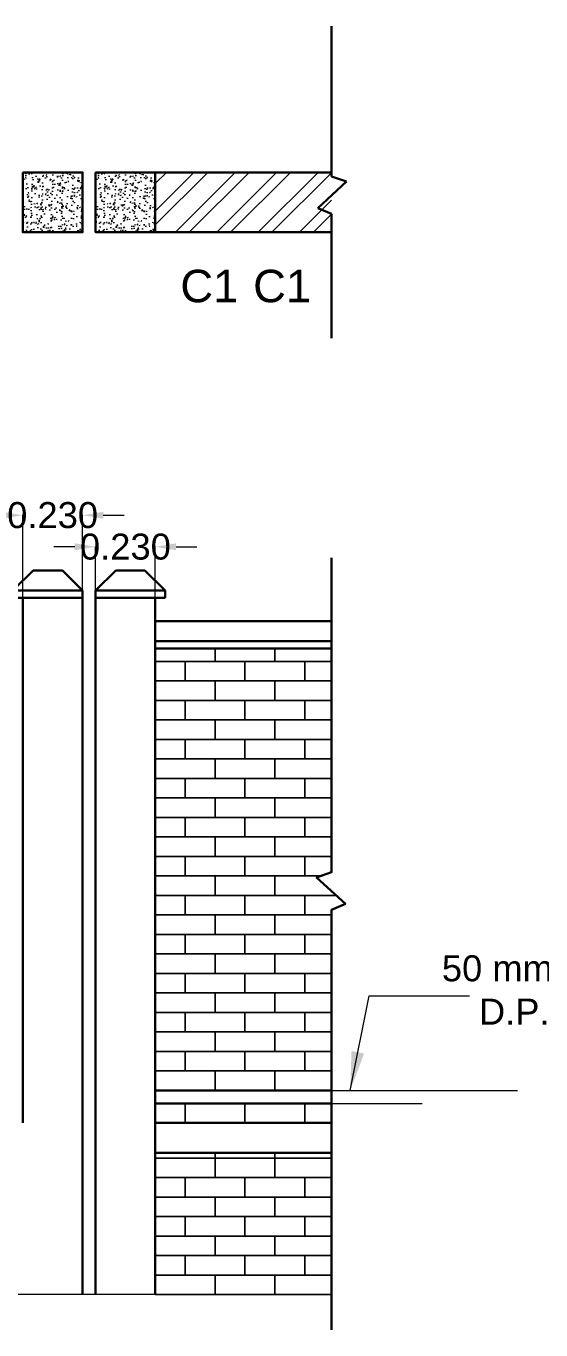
# Model space of a CAD drawing. Header units: millimetres. Extents: x 3614 to 12428, y -844 to 6844.
# Drawn here: x 5720.31 to 5722.29, y -789.63 to -784.62 of the extents above; entities that cross this region are included whole.
import ezdxf

# ---------------------------------------------------------------- set-up
doc = ezdxf.new("R2010")
doc.units = ezdxf.units.MM
doc.header["$LTSCALE"] = 40
doc.header["$MEASUREMENT"] = 0
doc.header["$PDMODE"] = 32
doc.header["$PDSIZE"] = 0.02
doc.linetypes.add('ACAD_ISO02W100', pattern=[15, 12, -3])
doc.linetypes.add('DASHED', pattern=[0.75, 0.5, -0.25])
doc.layers.get('Defpoints').update_dxf_attribs({"linetype": 'CONTINUOUS', "lineweight": 20})
for name, color, linetype, lineweight in [('brick Hatch', 30, 'CONTINUOUS', 13), ('Col-Hatch', 254, 'CONTINUOUS', 13), ('Dim', 220, 'CONTINUOUS', 15), ('DPC', 6, 'DASHED', 20), ('TEXT', 7, 'CONTINUOUS', 20), ('Wall', 7, 'CONTINUOUS', 30), ('Window-Wall', 7, 'CONTINUOUS', 18)]:
    doc.layers.add(name, color=color, linetype=linetype, lineweight=lineweight)
doc.layers.add('Iel-refe', color=50, linetype='CONTINUOUS')
doc.styles.add('DIM', font='arial.ttf')
doc.styles.add('dim-stylus bt', font='arial.ttf')
doc.styles.add('Tabrej', font='GOTHIC.TTF')
doc.dimstyles.new('DIMEN', dxfattribs={"dimtxt": 0.2, "dimasz": 0.25, "dimexe": 0.18, "dimexo": 0.0625, "dimgap": 0.09, "dimtad": 0, "dimdec": 3, "dimzin": 0, "dimdsep": 46, "dimtxsty": 'Tabrej', "dimcen": 0, "dimclrd": 256, "dimclre": 256, "dimclrt": 7, "dimadec": 0, "dimazin": 0, "dimtfac": 1, "dimtdec": 3, "dimtofl": 0, "dimtmove": 0, "dimatfit": 1, "dimfxl": 0, "dimtolj": 1, "dimtzin": 0, "dimlwd": -1, "dimlwe": -1, "dimarcsym": 0})
doc.dimstyles.new('Tabrej', dxfattribs={"dimtxt": 0.5, "dimasz": 0.45, "dimexe": 0.18, "dimexo": 0.0625, "dimgap": 0.09, "dimtad": 0, "dimdec": 3, "dimzin": 0, "dimdsep": 46, "dimtxsty": 'Tabrej', "dimcen": 0, "dimclrd": 256, "dimclre": 256, "dimclrt": 7, "dimaunit": 1, "dimadec": 3, "dimazin": 0, "dimtfac": 1, "dimtdec": 3, "dimtofl": 0, "dimtmove": 0, "dimatfit": 3, "dimfxl": 0, "dimtolj": 1, "dimtzin": 0, "dimlwd": -1, "dimlwe": -1, "dimarcsym": 0})

# ---------------------------------------------------------------- blocks, each defined once
blk = doc.blocks.new('ghg')
at = {"layer": 'Wall'}
for p, q in [((3612738.5, 944624.3), (3612816, 944701.8)), ((3612928.5, 944701.8), (3612816, 944701.8)), ((3613006, 944624.3), (3612928.5, 944701.8)), ((3613056, 944624.3), (3613133.5, 944701.8)), ((3613133.5, 944701.8), (3613246, 944701.8)), ((3613323.5, 944624.3), (3613246, 944701.8)), ((3613006, 944624.3), (3612738.5, 944624.3)), ((3612738.5, 944596.8), (3612738.5, 944624.3)), ((3613006, 944596.8), (3612738.5, 944596.8)), ((3612776, 942576.8), (3612776, 944596.8)), ((3613006, 942576.8), (3613006, 944624.8)), ((3613056, 942576.8), (3613056, 944624.8)), ((3613056, 944624.3), (3613323.5, 944624.3)), ((3613056, 944596.8), (3613323.5, 944596.8)), ((3613286, 942576.8), (3613286, 944596.8)), ((3613323.5, 944596.8), (3613323.5, 944624.3))]:
    blk.add_line(p, q, dxfattribs=at)
blk = doc.blocks.new('*D395')
at = {"layer": 'Defpoints', "color": 0, "ltscale": 0.05, "transparency": 16777216}
for p in [(5720.529, -786.5005), (5720.299, -786.9076), (5720.529, -786.9076)]:
    blk.add_point(p, dxfattribs=at)
at = {"layer": 'Dim', "ltscale": 0.05, "transparency": 16777216}
for p, q in [((5720.219, -786.5005), (5720.139, -786.5005)), ((5720.299, -786.9066), (5720.299, -786.4995)), ((5720.529, -786.9066), (5720.529, -786.4995)), ((5720.609, -786.5005), (5720.689, -786.5005))]:
    blk.add_line(p, q, dxfattribs=at)
for points in [[(5720.219, -786.4871), (5720.219, -786.5138), (5720.299, -786.5005)], [(5720.609, -786.4871), (5720.609, -786.5138), (5720.529, -786.5005)]]:
    blk.add_solid(points, dxfattribs=at)
at = {"layer": 'Dim', "color": 7, "ltscale": 0.05, "transparency": 16777216, "insert": (5720.414, -786.5005), "char_height": 0.1, "attachment_point": 5, "style": 'DIM'}
blk.add_mtext('\\A1;0.230', dxfattribs=at)
blk = doc.blocks.new('*D396')
at = {"layer": 'Defpoints', "color": 0, "ltscale": 0.05, "transparency": 16777216}
for p in [(5720.809, -786.6217), (5720.579, -786.9076), (5720.809, -786.9076)]:
    blk.add_point(p, dxfattribs=at)
at = {"layer": 'Dim', "ltscale": 0.05, "transparency": 16777216}
for p, q in [((5720.499, -786.6217), (5720.419, -786.6217)), ((5720.579, -786.9066), (5720.579, -786.6207)), ((5720.809, -786.9066), (5720.809, -786.6207)), ((5720.889, -786.6217), (5720.969, -786.6217))]:
    blk.add_line(p, q, dxfattribs=at)
for points in [[(5720.499, -786.6084), (5720.499, -786.635), (5720.579, -786.6217)], [(5720.889, -786.6084), (5720.889, -786.635), (5720.809, -786.6217)]]:
    blk.add_solid(points, dxfattribs=at)
at = {"layer": 'Dim', "color": 7, "ltscale": 0.05, "transparency": 16777216, "insert": (5720.694, -786.6217), "char_height": 0.1, "attachment_point": 5, "style": 'DIM'}
blk.add_mtext('\\A1;0.230', dxfattribs=at)

msp = doc.modelspace()

# ---------------------------------------------------------------- hatches: boundary and pattern name
at = {"layer": 'brick Hatch'}
h = msp.add_hatch(dxfattribs=at)
h.set_pattern_fill('ANSI32', color=256, scale=0.3, style=0)
h.set_pattern_definition([(45, (4931.63909, -119.06255), (-0.079549513, 0.079549513), []), (45, (4931.69212, -119.06255), (-0.079549513, 0.079549513), [])])
h.paths.add_polyline_path([(5721.4868, -785.412), (5721.4868, -785.182), (5720.809, -785.182), (5720.809, -785.412)])
at = {"layer": 'Col-Hatch'}
h = msp.add_hatch(dxfattribs=at)
h.set_pattern_fill('AR-CONC', color=256, scale=0.0003, style=0)
h.set_pattern_definition([(50, (3247.225857, 828.404734), (0.0546554007, -0.00478172566), [0.005715, -0.062865]), (355, (3247.22586, 828.404734), (-0.0105728478, 0.0573169929), [0.004572, -0.050292]), (100.451, (3247.23041, 828.404335), (0.0440827505, 0.05253500635), [0.004857, -0.053427]), (46.1842, (3247.22586, 828.419974), (0.0813237123, -0.0126126984), [0.0085725, -0.0942975]), (96.6356, (3247.232634, 828.41892), (0.0712212703, 0.0742276668), [0.0072855, -0.0801405]), (351.184, (3247.22586, 828.41997), (0.0712213818, 0.0742275354), [0.006858, -0.075438]), (21, (3247.233477, 828.416164), (0.04548446395, -0.03067965556), [0.005715, -0.062865]), (326, (3247.23348, 828.416164), (0.0185406085, 0.0552563898), [0.004572, -0.050292]), (71.4514, (3247.23727, 828.413607), (0.0640249472, 0.0245768573), [0.004857, -0.053427]), (37.5, (3247.225857, 828.404734), (0.00092658098, 0.02536651166), [0, -0.0496824, 0, -0.051054, 0, -0.0504825]), (7.5, (3247.225857, 828.404734), (0.02004589875, 0.03005417245), [0, -0.0291084, 0, -0.0485394, 0, -0.0192405]), (327.5, (3247.208865, 828.404734), (0.04067717855, -0.0017186232), [0, -0.01905, 0, -0.059436, 0, -0.078867]), (317.5, (3247.201245, 828.404734), (0.0444387544, 0.0076279473), [0, -0.024765, 0, -0.0394716, 0, -0.056007])])
h.paths.add_polyline_path([(5720.299, -785.412), (5720.529, -785.412), (5720.529, -785.182), (5720.299, -785.182)])
h = msp.add_hatch(dxfattribs=at)
h.set_pattern_fill('AR-CONC', color=256, scale=0.0003, style=0)
h.set_pattern_definition([(50, (3247.505857, 828.404734), (0.0546554007, -0.00478172566), [0.005715, -0.062865]), (355, (3247.50586, 828.404734), (-0.0105728478, 0.0573169929), [0.004572, -0.050292]), (100.451, (3247.51041, 828.404335), (0.0440827505, 0.05253500635), [0.004857, -0.053427]), (46.1842, (3247.50586, 828.419974), (0.0813237123, -0.0126126984), [0.0085725, -0.0942975]), (96.6356, (3247.512634, 828.41892), (0.0712212703, 0.0742276668), [0.0072855, -0.0801405]), (351.184, (3247.50586, 828.41997), (0.0712213818, 0.0742275354), [0.006858, -0.075438]), (21, (3247.513477, 828.416164), (0.04548446395, -0.03067965556), [0.005715, -0.062865]), (326, (3247.51348, 828.416164), (0.0185406085, 0.0552563898), [0.004572, -0.050292]), (71.4514, (3247.51727, 828.413607), (0.0640249472, 0.0245768573), [0.004857, -0.053427]), (37.5, (3247.505857, 828.404734), (0.00092658098, 0.02536651166), [0, -0.0496824, 0, -0.051054, 0, -0.0504825]), (7.5, (3247.505857, 828.404734), (0.02004589875, 0.03005417245), [0, -0.0291084, 0, -0.0485394, 0, -0.0192405]), (327.5, (3247.488865, 828.404734), (0.04067717855, -0.0017186232), [0, -0.01905, 0, -0.059436, 0, -0.078867]), (317.5, (3247.481245, 828.404734), (0.0444387544, 0.0076279473), [0, -0.024765, 0, -0.0394716, 0, -0.056007])])
h.paths.add_polyline_path([(5720.579, -785.412), (5720.809, -785.412), (5720.809, -785.182), (5720.579, -785.182)])

# ---------------------------------------------------------------- linework, layer by layer
at = {"layer": 'brick Hatch'}
msp.add_line((5721.4868, -788.7126), (5720.809, -788.7126), dxfattribs=at)
for points in [[(5720.809, -787.0126), (5720.809, -787.0626), (5721.039, -787.0626), (5721.039, -787.0126)], [(5721.039, -787.0126), (5721.039, -787.0626), (5721.269, -787.0626), (5721.269, -787.0126)], [(5721.269, -787.0126), (5721.269, -787.0626), (5721.4868, -787.0626)], [(5720.809, -787.1376), (5720.924, -787.1376), (5720.924, -787.0626), (5720.809, -787.0626)], [(5721.4868, -787.0626), (5721.384, -787.0626), (5721.384, -787.1376), (5721.4868, -787.1376)], [(5721.4868, -787.1376), (5721.269, -787.1376), (5721.269, -787.2126), (5721.4868, -787.2126)], [(5720.809, -787.2876), (5720.924, -787.2876), (5720.924, -787.2126), (5720.809, -787.2126)], [(5721.4868, -787.2126), (5721.384, -787.2126), (5721.384, -787.2876), (5721.4868, -787.2876)], [(5721.4868, -787.2876), (5721.269, -787.2876), (5721.269, -787.3626), (5721.4868, -787.3626)], [(5720.809, -787.4376), (5720.924, -787.4376), (5720.924, -787.3626), (5720.809, -787.3626)], [(5721.4868, -787.3626), (5721.384, -787.3626), (5721.384, -787.4376), (5721.4868, -787.4376)], [(5721.4868, -787.4376), (5721.269, -787.4376), (5721.269, -787.5126), (5721.4868, -787.5126)], [(5720.809, -787.5876), (5720.924, -787.5876), (5720.924, -787.5126), (5720.809, -787.5126)], [(5721.4868, -787.5126), (5721.384, -787.5126), (5721.384, -787.5876), (5721.4868, -787.5876)], [(5721.4868, -787.5876), (5721.269, -787.5876), (5721.269, -787.6626), (5721.4868, -787.6626)], [(5720.809, -787.7376), (5720.924, -787.7376), (5720.924, -787.6626), (5720.809, -787.6626)], [(5721.4868, -787.6626), (5721.384, -787.6626), (5721.384, -787.7376), (5721.4868, -787.7376)], [(5721.4868, -787.7376), (5721.269, -787.7376), (5721.269, -787.8126), (5721.4868, -787.8126)], [(5720.809, -787.8876), (5720.924, -787.8876), (5720.924, -787.8126), (5720.809, -787.8126)], [(5721.4868, -787.8126), (5721.384, -787.8126), (5721.384, -787.8876), (5721.4464, -787.8876)], [(5721.4464, -787.8876), (5721.269, -787.8876), (5721.269, -787.9626), (5721.499, -787.9626), (5721.499, -787.9577)], [(5720.809, -788.0376), (5720.924, -788.0376), (5720.924, -787.9626), (5720.809, -787.9626)], [(5721.5044, -787.9626), (5721.384, -787.9626), (5721.384, -788.0376), (5721.4868, -788.0376)], [(5721.499, -787.9577), (5721.499, -787.9626), (5721.5044, -787.9626)], [(5721.4868, -788.0376), (5721.269, -788.0376), (5721.269, -788.1126), (5721.4868, -788.1126)], [(5720.809, -788.1876), (5720.924, -788.1876), (5720.924, -788.1126), (5720.809, -788.1126)], [(5721.4868, -788.1126), (5721.384, -788.1126), (5721.384, -788.1876), (5721.4868, -788.1876)], [(5721.4868, -788.1876), (5721.269, -788.1876), (5721.269, -788.2626), (5721.4868, -788.2626)], [(5720.809, -788.3376), (5720.924, -788.3376), (5720.924, -788.2626), (5720.809, -788.2626)], [(5721.4868, -788.2626), (5721.384, -788.2626), (5721.384, -788.3376), (5721.4868, -788.3376)], [(5721.4868, -788.3376), (5721.269, -788.3376), (5721.269, -788.4126), (5721.4868, -788.4126)], [(5720.809, -788.4876), (5720.924, -788.4876), (5720.924, -788.4126), (5720.809, -788.4126)], [(5721.4868, -788.4126), (5721.384, -788.4126), (5721.384, -788.4876), (5721.4868, -788.4876)], [(5721.4868, -788.4876), (5721.269, -788.4876), (5721.269, -788.5626), (5721.4868, -788.5626)], [(5720.809, -788.6376), (5720.924, -788.6376), (5720.924, -788.5626), (5720.809, -788.5626)], [(5721.4868, -788.5626), (5721.384, -788.5626), (5721.384, -788.6376), (5721.4868, -788.6376)], [(5721.4868, -788.6376), (5721.269, -788.6376), (5721.269, -788.7126), (5721.4868, -788.7126)], [(5720.809, -788.8376), (5720.924, -788.8376), (5720.924, -788.7626), (5720.809, -788.7626)], [(5721.4868, -788.7626), (5721.384, -788.7626), (5721.384, -788.8376), (5721.4868, -788.8376)], [(5720.809, -788.9526), (5720.809, -788.9726), (5721.039, -788.9726), (5721.039, -788.9526)], [(5721.039, -788.9526), (5721.039, -788.9726), (5721.269, -788.9726), (5721.269, -788.9526)], [(5721.269, -788.9526), (5721.269, -788.9726), (5721.4868, -788.9726)], [(5721.4868, -788.9726), (5721.269, -788.9726), (5721.269, -789.0476), (5721.4868, -789.0476)], [(5720.809, -789.1226), (5720.924, -789.1226), (5720.924, -789.0476), (5720.809, -789.0476)], [(5721.4868, -789.0476), (5721.384, -789.0476), (5721.384, -789.1226), (5721.4868, -789.1226)], [(5721.4868, -789.1226), (5721.269, -789.1226), (5721.269, -789.1976), (5721.4868, -789.1976)], [(5720.809, -789.2726), (5720.924, -789.2726), (5720.924, -789.1976), (5720.809, -789.1976)], [(5721.4868, -789.1976), (5721.384, -789.1976), (5721.384, -789.2726), (5721.4868, -789.2726)], [(5721.4868, -789.2726), (5721.269, -789.2726), (5721.269, -789.3476), (5721.4868, -789.3476)], [(5720.809, -789.4226), (5720.924, -789.4226), (5720.924, -789.3476), (5720.809, -789.3476)], [(5721.4868, -789.3476), (5721.384, -789.3476), (5721.384, -789.4226), (5721.4868, -789.4226)], [(5721.4868, -789.4226), (5721.269, -789.4226), (5721.269, -789.4976), (5721.4868, -789.4976)]]:
    msp.add_lwpolyline(points, dxfattribs=at)
for points in [[(5721.154, -787.0626), (5720.924, -787.0626), (5720.924, -787.1376), (5721.154, -787.1376)], [(5721.384, -787.0626), (5721.154, -787.0626), (5721.154, -787.1376), (5721.384, -787.1376)], [(5721.039, -787.1376), (5720.809, -787.1376), (5720.809, -787.2126), (5721.039, -787.2126)], [(5721.269, -787.1376), (5721.039, -787.1376), (5721.039, -787.2126), (5721.269, -787.2126)], [(5721.154, -787.2126), (5720.924, -787.2126), (5720.924, -787.2876), (5721.154, -787.2876)], [(5721.384, -787.2126), (5721.154, -787.2126), (5721.154, -787.2876), (5721.384, -787.2876)], [(5721.039, -787.2876), (5720.809, -787.2876), (5720.809, -787.3626), (5721.039, -787.3626)], [(5721.269, -787.2876), (5721.039, -787.2876), (5721.039, -787.3626), (5721.269, -787.3626)], [(5721.154, -787.3626), (5720.924, -787.3626), (5720.924, -787.4376), (5721.154, -787.4376)], [(5721.384, -787.3626), (5721.154, -787.3626), (5721.154, -787.4376), (5721.384, -787.4376)], [(5721.039, -787.4376), (5720.809, -787.4376), (5720.809, -787.5126), (5721.039, -787.5126)], [(5721.269, -787.4376), (5721.039, -787.4376), (5721.039, -787.5126), (5721.269, -787.5126)], [(5721.154, -787.5126), (5720.924, -787.5126), (5720.924, -787.5876), (5721.154, -787.5876)], [(5721.384, -787.5126), (5721.154, -787.5126), (5721.154, -787.5876), (5721.384, -787.5876)], [(5721.039, -787.5876), (5720.809, -787.5876), (5720.809, -787.6626), (5721.039, -787.6626)], [(5721.269, -787.5876), (5721.039, -787.5876), (5721.039, -787.6626), (5721.269, -787.6626)], [(5721.154, -787.6626), (5720.924, -787.6626), (5720.924, -787.7376), (5721.154, -787.7376)], [(5721.384, -787.6626), (5721.154, -787.6626), (5721.154, -787.7376), (5721.384, -787.7376)], [(5721.039, -787.7376), (5720.809, -787.7376), (5720.809, -787.8126), (5721.039, -787.8126)], [(5721.269, -787.7376), (5721.039, -787.7376), (5721.039, -787.8126), (5721.269, -787.8126)], [(5721.154, -787.8126), (5720.924, -787.8126), (5720.924, -787.8876), (5721.154, -787.8876)], [(5721.384, -787.8126), (5721.154, -787.8126), (5721.154, -787.8876), (5721.384, -787.8876)], [(5721.039, -787.8876), (5720.809, -787.8876), (5720.809, -787.9626), (5721.039, -787.9626)], [(5721.269, -787.8876), (5721.039, -787.8876), (5721.039, -787.9626), (5721.269, -787.9626)], [(5721.154, -787.9626), (5720.924, -787.9626), (5720.924, -788.0376), (5721.154, -788.0376)], [(5721.384, -787.9626), (5721.154, -787.9626), (5721.154, -788.0376), (5721.384, -788.0376)], [(5721.039, -788.0376), (5720.809, -788.0376), (5720.809, -788.1126), (5721.039, -788.1126)], [(5721.269, -788.0376), (5721.039, -788.0376), (5721.039, -788.1126), (5721.269, -788.1126)], [(5721.154, -788.1126), (5720.924, -788.1126), (5720.924, -788.1876), (5721.154, -788.1876)], [(5721.384, -788.1126), (5721.154, -788.1126), (5721.154, -788.1876), (5721.384, -788.1876)], [(5721.039, -788.1876), (5720.809, -788.1876), (5720.809, -788.2626), (5721.039, -788.2626)], [(5721.269, -788.1876), (5721.039, -788.1876), (5721.039, -788.2626), (5721.269, -788.2626)], [(5721.154, -788.2626), (5720.924, -788.2626), (5720.924, -788.3376), (5721.154, -788.3376)], [(5721.384, -788.2626), (5721.154, -788.2626), (5721.154, -788.3376), (5721.384, -788.3376)], [(5721.039, -788.3376), (5720.809, -788.3376), (5720.809, -788.4126), (5721.039, -788.4126)], [(5721.269, -788.3376), (5721.039, -788.3376), (5721.039, -788.4126), (5721.269, -788.4126)], [(5721.154, -788.4126), (5720.924, -788.4126), (5720.924, -788.4876), (5721.154, -788.4876)], [(5721.384, -788.4126), (5721.154, -788.4126), (5721.154, -788.4876), (5721.384, -788.4876)], [(5721.039, -788.4876), (5720.809, -788.4876), (5720.809, -788.5626), (5721.039, -788.5626)], [(5721.269, -788.4876), (5721.039, -788.4876), (5721.039, -788.5626), (5721.269, -788.5626)], [(5721.154, -788.5626), (5720.924, -788.5626), (5720.924, -788.6376), (5721.154, -788.6376)], [(5721.384, -788.5626), (5721.154, -788.5626), (5721.154, -788.6376), (5721.384, -788.6376)], [(5721.039, -788.6376), (5720.809, -788.6376), (5720.809, -788.7126), (5721.039, -788.7126)], [(5721.269, -788.6376), (5721.039, -788.6376), (5721.039, -788.7126), (5721.269, -788.7126)], [(5721.154, -788.7626), (5720.924, -788.7626), (5720.924, -788.8376), (5721.154, -788.8376)], [(5721.384, -788.7626), (5721.154, -788.7626), (5721.154, -788.8376), (5721.384, -788.8376)], [(5721.039, -788.9726), (5720.809, -788.9726), (5720.809, -789.0476), (5721.039, -789.0476)], [(5721.269, -788.9726), (5721.039, -788.9726), (5721.039, -789.0476), (5721.269, -789.0476)], [(5721.154, -789.0476), (5720.924, -789.0476), (5720.924, -789.1226), (5721.154, -789.1226)], [(5721.384, -789.0476), (5721.154, -789.0476), (5721.154, -789.1226), (5721.384, -789.1226)], [(5721.039, -789.1226), (5720.809, -789.1226), (5720.809, -789.1976), (5721.039, -789.1976)], [(5721.269, -789.1226), (5721.039, -789.1226), (5721.039, -789.1976), (5721.269, -789.1976)], [(5721.154, -789.1976), (5720.924, -789.1976), (5720.924, -789.2726), (5721.154, -789.2726)], [(5721.384, -789.1976), (5721.154, -789.1976), (5721.154, -789.2726), (5721.384, -789.2726)], [(5721.039, -789.2726), (5720.809, -789.2726), (5720.809, -789.3476), (5721.039, -789.3476)], [(5721.269, -789.2726), (5721.039, -789.2726), (5721.039, -789.3476), (5721.269, -789.3476)], [(5721.154, -789.3476), (5720.924, -789.3476), (5720.924, -789.4226), (5721.154, -789.4226)], [(5721.384, -789.3476), (5721.154, -789.3476), (5721.154, -789.4226), (5721.384, -789.4226)], [(5721.039, -789.4226), (5720.809, -789.4226), (5720.809, -789.4976), (5721.039, -789.4976)], [(5721.269, -789.4226), (5721.039, -789.4226), (5721.039, -789.4976), (5721.269, -789.4976)]]:
    msp.add_lwpolyline(points, close=True, dxfattribs=at)
at = {"layer": 'DPC', "linetype": 'ACAD_ISO02W100', "ltscale": 30}
for p, q in [((5721.4697, -788.7126), (5722.2019, -788.7126)), ((5721.4697, -788.7626), (5721.8358, -788.7626))]:
    msp.add_line(p, q, dxfattribs=at)
at = {"layer": 'Wall'}
for p, q in [((5721.4868, -784.6193), (5721.4868, -785.1972)), ((5720.809, -785.182), (5721.4868, -785.182)), ((5721.4868, -785.1972), (5721.5442, -785.2176)), ((5721.5442, -785.2176), (5721.4337, -785.3193)), ((5721.4337, -785.3193), (5721.4868, -785.3416)), ((5721.4868, -785.3416), (5721.4868, -785.8201)), ((5720.809, -785.412), (5721.4868, -785.412)), ((5721.4868, -786.9076), (5720.809, -786.9076)), ((5721.4868, -786.9851), (5720.809, -786.9851)), ((5721.4868, -787.0126), (5720.809, -787.0126)), ((5721.4868, -788.7126), (5720.809, -788.7126)), ((5721.4868, -788.7626), (5720.809, -788.7626)), ((5720.529, -789.4976), (5720.529, -788.8376)), ((5720.579, -789.4976), (5720.579, -788.8376)), ((5720.809, -789.4976), (5720.809, -788.8376)), ((5721.4868, -788.8376), (5720.809, -788.8376)), ((5721.4868, -788.9526), (5720.809, -788.9526))]:
    msp.add_line(p, q, dxfattribs=at)
for points in [[(5720.299, -785.182), (5720.529, -785.182), (5720.529, -785.412), (5720.299, -785.412), (5720.299, -785.182)], [(5720.579, -785.182), (5720.809, -785.182), (5720.809, -785.412), (5720.579, -785.412), (5720.579, -785.182)], [(5721.4868, -786.6648), (5721.4868, -787.8733), (5721.4295, -787.8936), (5721.54, -787.9954), (5721.4868, -788.0177), (5721.4868, -789.6334)]]:
    msp.add_lwpolyline(points, dxfattribs=at)
at = {"layer": 'Window-Wall'}
for p, q in [((5720.809, -788.7126), (5721.4868, -788.7126)), ((5721.4868, -788.7626), (5720.809, -788.7626)), ((5721.4868, -789.4976), (5691.8312, -789.4976))]:
    msp.add_line(p, q, dxfattribs=at)

# ---------------------------------------------------------------- block references
at = {"layer": 'Iel-refe', "xscale": 0.001000000000085184, "yscale": 0.001000000000085184, "zscale": 0.001000000000085184}
msp.add_blockref('ghg', (2107.523, -1731.4144), dxfattribs=at)

# ---------------------------------------------------------------- texts
at = {"layer": 'TEXT', "char_height": 0.125, "width": 1.393883, "attachment_point": 5, "style": 'dim-stylus bt'}
for s, insert in [('C1', (5721.0169, -785.6198)), ('C1', (5721.2969, -785.6198)), (' {\\H0.8x;    50 mm Th.\\P     D.P.C\\P} ', (5722.1432, -788.4226))]:
    msp.add_mtext(s, dxfattribs=dict(at, insert=insert))

# ---------------------------------------------------------------- dimensions: what is measured, and where the dimension line sits
at = {"layer": 'Dim', "ltscale": 0.05}
for base, p1, p2, picture, middle in [((5720.529, -786.5005), (5720.299, -786.9076), (5720.529, -786.9076), '*D395', (5720.414, -786.5005)), ((5720.809, -786.6217), (5720.579, -786.9076), (5720.809, -786.9076), '*D396', (5720.694, -786.6217))]:
    dim = msp.add_linear_dim(base=base, p1=p1, p2=p2, dimstyle='Tabrej', override={"dimtxt": 0.1, "dimasz": 0.08, "dimexe": 0.001, "dimexo": 0.001, "dimpost": '\\X', "dimtxsty": 'DIM', "dimfxl": 0.18, "dimarcsym": 1}, dxfattribs=at)
    dim.commit()
    dim.dimension.update_dxf_attribs({"geometry": picture, "text_midpoint": middle, "dimtype": 160})

# ---------------------------------------------------------------- leaders
at = {"layer": 'Dim'}
msp.add_leader([(5721.5586, -788.7126), (5721.6315, -788.3487), (5722.0173, -788.3487)], dimstyle='DIMEN', override={"dimasz": 0.15, "dimarcsym": 1}, dxfattribs=at)

doc.saveas('drawing.dxf')
